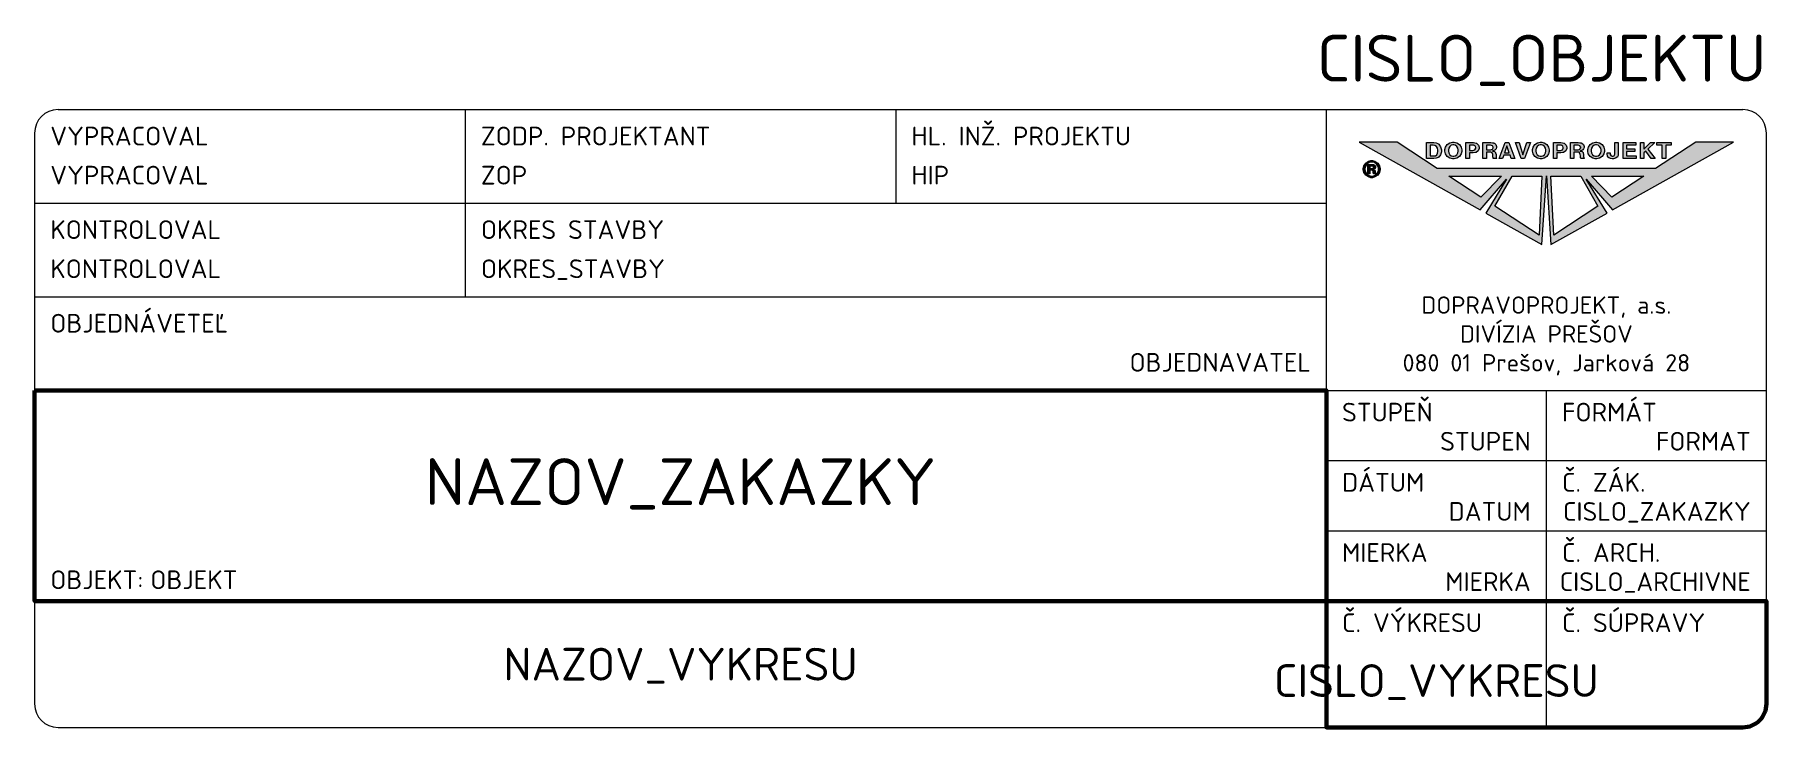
# Model space of a CAD drawing. Header units: metres. Extents: x -195 to -10, y 10 to 84.
import ezdxf
from ezdxf.enums import TextEntityAlignment as Align

# ---------------------------------------------------------------- set-up
doc = ezdxf.new("R2010")
doc.units = ezdxf.units.M
doc.styles.add('DP_ISOCPEUR', font='isocpeur.ttf')
doc.styles.get("Standard").update_dxf_attribs({"font": 'isocpeur.ttf'})

# ---------------------------------------------------------------- blocks, each defined once
blk = doc.blocks.new('DP_Logo_Dopravoprojekt')
at = {"lineweight": 0}
h = blk.add_hatch(color=154, dxfattribs=at)
h.dxf.hatch_style = 1
h.paths.add_polyline_path([(31.67, -2.8), (31.49, -2.8), (8.51, -2.8), (8.33, -2.8), (4.05, 0), (0, 0), (12.92, -7.24), (15.75, -3.93), (13.52, -7.57), (19.51, -10.93), (20, -3.58), (20.49, -10.93), (26.48, -7.57), (24.25, -3.93), (27.08, -7.24), (40, 0), (35.95, 0)])
h.paths.add_polyline_path([(30.42, -3.61), (26.99, -5.86), (24.81, -3.61)], flags=16)
h.paths.add_polyline_path([(25.49, -6.84), (20.78, -9.92), (20.47, -3.61), (23.67, -3.61)], flags=16)
h.paths.add_polyline_path([(19.53, -3.61), (19.22, -9.92), (14.51, -6.84), (16.33, -3.61)], flags=16)
h.paths.add_polyline_path([(15.19, -3.61), (13.01, -5.86), (9.58, -3.61)], flags=16)
h = blk.add_hatch(color=154, dxfattribs=at)
h.dxf.hatch_style = 1
h.paths.add_polyline_path([(8.43, -1.63), (8.47, -1.61), (8.52, -1.58), (8.7, -1.33), (8.78, -1.03), (8.78, -0.92), (8.78, -0.81), (8.7, -0.48), (8.5, -0.21), (8.41, -0.15), (8.21, -0.07), (7.96, -0.04), (7.88, -0.04), (7.21, -0.04), (7.21, -1.74), (7.91, -1.74), (7.99, -1.74), (8.23, -1.71)])
h.paths.add_polyline_path([(8.14, -1.44), (7.98, -1.47), (7.92, -1.47), (7.57, -1.47), (7.57, -0.31), (7.85, -0.31), (7.91, -0.31), (8.1, -0.35), (8.27, -0.46), (8.38, -0.65), (8.41, -0.86), (8.41, -0.93), (8.41, -0.99), (8.38, -1.16), (8.29, -1.34)], flags=16)
h.paths.add_polyline_path([(10.7, -1.53), (10.88, -1.25), (10.95, -0.98), (10.95, -0.89), (10.95, -0.8), (10.88, -0.53), (10.7, -0.25), (10.42, -0.07), (10.15, -0.01), (10.06, -0.01), (9.97, -0.01), (9.7, -0.07), (9.41, -0.25), (9.23, -0.53), (9.16, -0.79), (9.16, -0.88), (9.16, -0.97), (9.23, -1.24), (9.41, -1.52), (9.69, -1.71), (9.96, -1.78), (10.06, -1.78), (10.15, -1.78), (10.42, -1.71)])
h.paths.add_polyline_path([(10.27, -1.45), (10.11, -1.49), (10.06, -1.49), (10, -1.49), (9.84, -1.45), (9.68, -1.33), (9.57, -1.14), (9.53, -0.95), (9.53, -0.89), (9.53, -0.83), (9.57, -0.64), (9.67, -0.45), (9.84, -0.33), (10, -0.29), (10.06, -0.29), (10.11, -0.29), (10.27, -0.33), (10.43, -0.45), (10.54, -0.64), (10.58, -0.83), (10.58, -0.89), (10.58, -0.95), (10.54, -1.14), (10.43, -1.33)], flags=16)
h.paths.add_polyline_path([(12.19, -1.14), (12.41, -1.11), (12.42, -1.11), (12.49, -1.09), (12.72, -0.92), (12.83, -0.67), (12.83, -0.59), (12.83, -0.52), (12.75, -0.31), (12.58, -0.13), (12.54, -0.11), (12.51, -0.1), (12.37, -0.06), (12.2, -0.04), (12.15, -0.04), (11.41, -0.04), (11.41, -1.74), (11.78, -1.74), (11.78, -1.14), (12.12, -1.14)])
h.paths.add_polyline_path([(12.15, -0.87), (12.08, -0.87), (11.78, -0.87), (11.78, -0.31), (12.04, -0.31), (12.07, -0.31), (12.19, -0.31), (12.29, -0.33), (12.41, -0.43), (12.46, -0.56), (12.46, -0.6), (12.46, -0.65), (12.36, -0.8)], flags=16)
h.paths.add_polyline_path([(13.88, -1.05), (13.93, -1.05), (14.07, -1.07), (14.2, -1.15), (14.27, -1.3), (14.29, -1.47), (14.3, -1.57), (14.31, -1.66), (14.33, -1.73), (14.34, -1.74), (14.68, -1.74), (14.65, -1.63), (14.63, -1.51), (14.63, -1.47), (14.63, -1.42), (14.62, -1.38), (14.61, -1.29), (14.58, -1.14), (14.58, -1.12), (14.56, -1.1), (14.46, -1), (14.29, -0.94), (14.24, -0.94), (14.27, -0.93), (14.39, -0.89), (14.48, -0.85), (14.52, -0.83), (14.63, -0.7), (14.68, -0.56), (14.68, -0.51), (14.68, -0.45), (14.61, -0.25), (14.44, -0.1), (14.37, -0.08), (14.24, -0.05), (14.05, -0.04), (13.98, -0.04), (13.22, -0.04), (13.22, -1.74), (13.59, -1.74), (13.59, -1.05)])
h.paths.add_polyline_path([(13.59, -0.8), (13.59, -0.31), (13.97, -0.31), (14.04, -0.31), (14.24, -0.37), (14.33, -0.51), (14.33, -0.56), (14.33, -0.6), (14.23, -0.74), (14.04, -0.8), (13.97, -0.8)], flags=16)
h.paths.add_polyline_path([(16.12, -1.38), (16.25, -1.74), (16.63, -1.74), (16, -0.04), (15.59, -0.04), (14.94, -1.74), (15.32, -1.74), (15.45, -1.38)])
h.paths.add_polyline_path([(16.04, -1.13), (15.53, -1.13), (15.79, -0.37)], flags=16)
h.paths.add_polyline_path([(17.5, -1.36), (17.08, -0.04), (16.69, -0.04), (17.32, -1.74), (17.67, -1.74), (18.31, -0.04), (17.91, -0.04)])
h.paths.add_polyline_path([(19.77, -1.71), (20.05, -1.53), (20.23, -1.25), (20.3, -0.98), (20.3, -0.89), (20.3, -0.8), (20.23, -0.53), (20.05, -0.25), (19.77, -0.07), (19.5, -0.01), (19.41, -0.01), (19.32, -0.01), (19.05, -0.07), (18.76, -0.25), (18.58, -0.53), (18.51, -0.79), (18.51, -0.88), (18.51, -0.97), (18.58, -1.24), (18.76, -1.52), (19.04, -1.71), (19.32, -1.78), (19.41, -1.78), (19.5, -1.78)])
h.paths.add_polyline_path([(19.46, -1.49), (19.41, -1.49), (19.35, -1.49), (19.19, -1.45), (19.03, -1.33), (18.92, -1.14), (18.88, -0.95), (18.88, -0.89), (18.88, -0.83), (18.92, -0.64), (19.03, -0.45), (19.19, -0.33), (19.35, -0.29), (19.41, -0.29), (19.46, -0.29), (19.62, -0.33), (19.79, -0.45), (19.89, -0.64), (19.93, -0.83), (19.93, -0.89), (19.93, -0.95), (19.89, -1.14), (19.79, -1.33), (19.62, -1.45)], flags=16)
h.paths.add_polyline_path([(21.47, -1.14), (21.54, -1.14), (21.76, -1.11), (21.78, -1.11), (21.84, -1.09), (22.07, -0.92), (22.18, -0.67), (22.18, -0.59), (22.18, -0.52), (22.1, -0.31), (21.93, -0.13), (21.89, -0.11), (21.86, -0.1), (21.72, -0.06), (21.56, -0.04), (21.5, -0.04), (20.76, -0.04), (20.76, -1.74), (21.13, -1.74), (21.13, -1.14)])
h.paths.add_polyline_path([(21.5, -0.87), (21.43, -0.87), (21.13, -0.87), (21.13, -0.31), (21.39, -0.31), (21.43, -0.31), (21.54, -0.31), (21.65, -0.33), (21.76, -0.43), (21.81, -0.56), (21.81, -0.6), (21.81, -0.65), (21.71, -0.8)], flags=16)
h.paths.add_polyline_path([(23.42, -1.07), (23.55, -1.15), (23.62, -1.3), (23.64, -1.47), (23.65, -1.57), (23.66, -1.66), (23.68, -1.73), (23.69, -1.74), (24.04, -1.74), (24, -1.63), (23.98, -1.51), (23.98, -1.47), (23.98, -1.42), (23.98, -1.38), (23.96, -1.28), (23.94, -1.14), (23.93, -1.12), (23.92, -1.1), (23.81, -1), (23.64, -0.94), (23.59, -0.94), (23.63, -0.93), (23.74, -0.89), (23.83, -0.85), (23.88, -0.83), (23.98, -0.7), (24.03, -0.56), (24.03, -0.51), (24.03, -0.45), (23.96, -0.25), (23.79, -0.1), (23.72, -0.08), (23.59, -0.05), (23.4, -0.04), (23.34, -0.04), (22.58, -0.04), (22.58, -1.74), (22.94, -1.74), (22.94, -1.05), (23.23, -1.05), (23.28, -1.05)])
h.paths.add_polyline_path([(23.39, -0.8), (23.32, -0.8), (22.94, -0.8), (22.94, -0.31), (23.32, -0.31), (23.39, -0.31), (23.59, -0.37), (23.68, -0.51), (23.68, -0.56), (23.68, -0.6), (23.59, -0.74)], flags=16)
h.paths.add_polyline_path([(25.32, -0.01), (25.23, -0.01), (24.96, -0.07), (24.67, -0.25), (24.49, -0.53), (24.42, -0.79), (24.42, -0.88), (24.42, -0.97), (24.48, -1.24), (24.67, -1.52), (24.95, -1.71), (25.22, -1.78), (25.32, -1.78), (25.4, -1.78), (25.67, -1.71), (25.96, -1.53), (26.14, -1.25), (26.21, -0.98), (26.21, -0.89), (26.21, -0.8), (26.14, -0.53), (25.96, -0.25), (25.67, -0.07), (25.4, -0.01)])
h.paths.add_polyline_path([(25.32, -0.29), (25.37, -0.29), (25.53, -0.33), (25.69, -0.45), (25.8, -0.64), (25.84, -0.83), (25.84, -0.89), (25.84, -0.95), (25.8, -1.14), (25.69, -1.33), (25.53, -1.45), (25.37, -1.49), (25.32, -1.49), (25.26, -1.49), (25.1, -1.45), (24.93, -1.33), (24.83, -1.14), (24.79, -0.95), (24.79, -0.89), (24.79, -0.83), (24.83, -0.64), (24.93, -0.45), (25.1, -0.33), (25.26, -0.29)], flags=16)
h.paths.add_polyline_path([(27.68, -0.04), (27.32, -0.04), (27.32, -1.19), (27.32, -1.25), (27.27, -1.43), (27.13, -1.49), (27.08, -1.49), (27.04, -1.49), (26.91, -1.45), (26.84, -1.36), (26.83, -1.33), (26.83, -1.33), (26.83, -1.26), (26.83, -1.12), (26.49, -1.12), (26.49, -1.18), (26.49, -1.25), (26.53, -1.48), (26.63, -1.63), (26.67, -1.66), (26.69, -1.68), (26.85, -1.75), (27.03, -1.78), (27.09, -1.78), (27.17, -1.78), (27.39, -1.72), (27.57, -1.61), (27.59, -1.58), (27.61, -1.55), (27.66, -1.43), (27.68, -1.26), (27.68, -1.21)])
h.paths.add_polyline_path([(28.57, -0.31), (29.57, -0.31), (29.57, -0.04), (28.2, -0.04), (28.2, -1.74), (29.59, -1.74), (29.59, -1.47), (28.57, -1.47), (28.57, -0.98), (29.44, -0.98), (29.44, -0.71), (28.57, -0.71)])
h.paths.add_polyline_path([(30.61, -0.94), (31.2, -1.74), (31.63, -1.74), (30.85, -0.73), (31.57, -0.04), (31.11, -0.04), (30.4, -0.75), (30.4, -0.04), (30.04, -0.04), (30.04, -1.74), (30.4, -1.74), (30.4, -1.14)])
h.paths.add_polyline_path([(32.75, -0.31), (33.34, -0.31), (33.34, -0.04), (31.79, -0.04), (31.79, -0.31), (32.38, -0.31), (32.38, -1.74), (32.75, -1.74)])
h = blk.add_hatch(color=154, dxfattribs=at)
h.dxf.hatch_style = 1
h.paths.add_polyline_path([(2.17, -3.23), (2.24, -2.96), (2.24, -2.87), (2.24, -2.79), (2.17, -2.52), (1.98, -2.23), (1.69, -2.04), (1.43, -1.97), (1.35, -1.97), (1.26, -1.97), (0.99, -2.04), (0.7, -2.23), (0.5, -2.52), (0.43, -2.79), (0.43, -2.87), (0.43, -2.96), (0.5, -3.23), (0.7, -3.52), (0.99, -3.71), (1.26, -3.79), (1.35, -3.79), (1.43, -3.79), (1.69, -3.71), (1.98, -3.52)])
h.paths.add_polyline_path([(1.86, -3.41), (1.63, -3.57), (1.41, -3.63), (1.34, -3.63), (1.27, -3.63), (1.05, -3.57), (0.82, -3.41), (0.66, -3.17), (0.6, -2.95), (0.6, -2.87), (0.6, -2.8), (0.66, -2.58), (0.82, -2.34), (1.05, -2.18), (1.27, -2.12), (1.34, -2.12), (1.41, -2.12), (1.63, -2.18), (1.86, -2.34), (2.02, -2.58), (2.07, -2.8), (2.07, -2.87), (2.07, -2.95), (2.02, -3.17)], flags=16)
h.paths.add_polyline_path([(1.54, -3.36), (1.51, -3.25), (1.51, -3.23), (1.51, -3.18), (1.46, -3.02), (1.33, -2.97), (1.29, -2.97), (1.14, -2.97), (1.14, -3.36), (0.92, -3.36), (0.92, -2.37), (1.35, -2.37), (1.38, -2.37), (1.49, -2.38), (1.6, -2.4), (1.7, -2.49), (1.74, -2.61), (1.74, -2.65), (1.74, -2.69), (1.69, -2.8), (1.55, -2.89), (1.67, -2.94), (1.7, -3.05), (1.71, -3.16), (1.72, -3.2), (1.72, -3.22), (1.73, -3.3), (1.75, -3.35), (1.76, -3.36)], flags=0)
h.paths.add_polyline_path([(1.48, -2.77), (1.38, -2.81), (1.34, -2.81), (1.14, -2.81), (1.14, -2.54), (1.34, -2.54), (1.38, -2.54), (1.49, -2.57), (1.55, -2.67)], flags=0)
h = blk.add_hatch(color=154, dxfattribs=at)
h.dxf.hatch_style = 1
h.paths.add_polyline_path([(1.29, -2.97), (1.33, -2.97), (1.46, -3.02), (1.51, -3.18), (1.51, -3.25), (1.54, -3.35), (1.54, -3.36), (1.75, -3.36), (1.73, -3.3), (1.72, -3.22), (1.71, -3.16), (1.7, -3.05), (1.68, -2.97), (1.63, -2.92), (1.56, -2.9), (1.54, -2.89), (1.57, -2.88), (1.69, -2.8), (1.74, -2.69), (1.74, -2.61), (1.7, -2.49), (1.61, -2.41), (1.56, -2.39), (1.49, -2.38), (1.38, -2.37), (1.35, -2.37), (0.92, -2.37), (0.92, -3.36), (1.14, -3.36), (1.14, -2.97)])
h.paths.add_polyline_path([(1.14, -2.81), (1.14, -2.54), (1.34, -2.54), (1.38, -2.54), (1.49, -2.57), (1.53, -2.65), (1.53, -2.67), (1.53, -2.7), (1.48, -2.77), (1.38, -2.81), (1.34, -2.81)], flags=16)
at = {"color": 154, "lineweight": 0}
for points in [[(40, 0), (35.95, 0), (31.67, -2.8), (31.49, -2.8), (8.51, -2.8), (8.33, -2.8), (4.05, 0), (0, 0), (12.92, -7.24), (15.75, -3.93), (13.52, -7.57), (19.51, -10.93), (20, -3.58), (20.49, -10.93), (26.48, -7.57), (24.25, -3.93), (27.08, -7.24), (40, 0)], [(7.21, -0.04), (7.88, -0.04), (7.96, -0.04), (8.21, -0.07), (8.41, -0.15), (8.44, -0.18), (8.5, -0.21), (8.7, -0.48), (8.78, -0.81), (8.78, -0.92), (8.78, -1.03), (8.7, -1.33), (8.52, -1.58), (8.47, -1.61), (8.43, -1.63), (8.23, -1.71), (7.99, -1.74), (7.91, -1.74), (7.21, -1.74), (7.21, -0.04)], [(7.92, -1.47), (7.98, -1.47), (8.14, -1.44), (8.29, -1.34), (8.38, -1.16), (8.41, -0.99), (8.41, -0.93), (8.41, -0.86), (8.38, -0.65), (8.27, -0.46), (8.1, -0.35), (7.91, -0.31), (7.85, -0.31), (7.57, -0.31), (7.57, -1.47), (7.92, -1.47)], [(10.95, -0.89), (10.95, -0.98), (10.88, -1.25), (10.7, -1.53), (10.42, -1.71), (10.15, -1.78), (10.06, -1.78), (9.96, -1.78), (9.69, -1.71), (9.41, -1.52), (9.23, -1.24), (9.16, -0.97), (9.16, -0.88), (9.16, -0.79), (9.23, -0.53), (9.41, -0.25), (9.7, -0.07), (9.97, -0.01), (10.06, -0.01), (10.15, -0.01), (10.42, -0.07), (10.7, -0.25), (10.88, -0.53), (10.95, -0.8), (10.95, -0.89)], [(9.53, -0.89), (9.53, -0.95), (9.57, -1.14), (9.68, -1.33), (9.84, -1.45), (10, -1.49), (10.06, -1.49), (10.11, -1.49), (10.27, -1.45), (10.43, -1.33), (10.54, -1.14), (10.58, -0.95), (10.58, -0.89), (10.58, -0.83), (10.54, -0.64), (10.43, -0.45), (10.27, -0.33), (10.11, -0.29), (10.06, -0.29), (10, -0.29), (9.84, -0.33), (9.67, -0.45), (9.57, -0.64), (9.53, -0.83), (9.53, -0.89)], [(11.78, -1.74), (11.41, -1.74), (11.41, -0.04), (12.15, -0.04), (12.2, -0.04), (12.37, -0.06), (12.51, -0.1), (12.54, -0.11), (12.58, -0.13), (12.75, -0.31), (12.83, -0.52), (12.83, -0.59), (12.83, -0.67), (12.72, -0.92), (12.49, -1.09), (12.42, -1.11), (12.41, -1.11), (12.19, -1.14), (12.12, -1.14), (11.78, -1.14), (11.78, -1.74)], [(12.08, -0.87), (12.15, -0.87), (12.36, -0.8), (12.46, -0.65), (12.46, -0.6), (12.46, -0.56), (12.41, -0.43), (12.3, -0.34), (12.28, -0.33), (12.26, -0.33), (12.19, -0.31), (12.07, -0.31), (12.04, -0.31), (11.78, -0.31), (11.78, -0.87), (12.08, -0.87)], [(13.59, -1.74), (13.22, -1.74), (13.22, -0.04), (13.98, -0.04), (14.05, -0.04), (14.24, -0.05), (14.37, -0.08), (14.39, -0.09), (14.44, -0.1), (14.61, -0.25), (14.68, -0.45), (14.68, -0.51), (14.68, -0.56), (14.63, -0.7), (14.52, -0.83), (14.5, -0.84), (14.48, -0.85), (14.39, -0.89), (14.27, -0.93), (14.24, -0.94), (14.29, -0.94), (14.46, -1), (14.56, -1.1), (14.58, -1.12), (14.58, -1.14), (14.62, -1.31), (14.62, -1.33), (14.62, -1.38), (14.63, -1.42), (14.63, -1.47), (14.63, -1.51), (14.65, -1.63), (14.68, -1.72), (14.69, -1.74), (14.34, -1.74), (14.33, -1.73), (14.31, -1.66), (14.29, -1.56), (14.29, -1.53), (14.29, -1.47), (14.27, -1.3), (14.2, -1.15), (14.07, -1.07), (13.93, -1.05), (13.88, -1.05), (13.59, -1.05), (13.59, -1.74)], [(13.97, -0.8), (14.04, -0.8), (14.23, -0.74), (14.33, -0.6), (14.33, -0.56), (14.33, -0.51), (14.24, -0.37), (14.04, -0.31), (13.97, -0.31), (13.59, -0.31), (13.59, -0.8), (13.97, -0.8)], [(15.32, -1.74), (14.94, -1.74), (15.59, -0.04), (16, -0.04), (16.63, -1.74), (16.25, -1.74), (16.12, -1.38), (15.45, -1.38), (15.32, -1.74)], [(16.04, -1.13), (15.79, -0.37), (15.53, -1.13), (16.04, -1.13)], [(17.08, -0.04), (17.5, -1.36), (17.91, -0.04), (18.31, -0.04), (17.67, -1.74), (17.32, -1.74), (16.69, -0.04), (17.08, -0.04)], [(20.3, -0.89), (20.3, -0.98), (20.23, -1.25), (20.05, -1.53), (19.77, -1.71), (19.5, -1.78), (19.41, -1.78), (19.32, -1.78), (19.04, -1.71), (18.76, -1.52), (18.58, -1.24), (18.51, -0.97), (18.51, -0.88), (18.51, -0.79), (18.58, -0.53), (18.76, -0.25), (19.05, -0.07), (19.32, -0.01), (19.41, -0.01), (19.5, -0.01), (19.77, -0.07), (20.05, -0.25), (20.23, -0.53), (20.3, -0.8), (20.3, -0.89)], [(18.88, -0.89), (18.88, -0.95), (18.92, -1.14), (19.03, -1.33), (19.19, -1.45), (19.35, -1.49), (19.41, -1.49), (19.46, -1.49), (19.62, -1.45), (19.79, -1.33), (19.89, -1.14), (19.93, -0.95), (19.93, -0.89), (19.93, -0.83), (19.89, -0.64), (19.79, -0.45), (19.62, -0.33), (19.46, -0.29), (19.41, -0.29), (19.35, -0.29), (19.19, -0.33), (19.03, -0.45), (18.92, -0.64), (18.88, -0.83), (18.88, -0.89)], [(21.13, -1.74), (20.76, -1.74), (20.76, -0.04), (21.5, -0.04), (21.56, -0.04), (21.72, -0.06), (21.86, -0.1), (21.89, -0.11), (21.93, -0.13), (22.1, -0.31), (22.18, -0.52), (22.18, -0.59), (22.18, -0.67), (22.07, -0.92), (21.84, -1.09), (21.78, -1.11), (21.76, -1.11), (21.54, -1.14), (21.47, -1.14), (21.13, -1.14), (21.13, -1.74)], [(21.43, -0.87), (21.5, -0.87), (21.71, -0.8), (21.81, -0.65), (21.81, -0.6), (21.81, -0.56), (21.76, -0.43), (21.66, -0.34), (21.63, -0.33), (21.61, -0.33), (21.54, -0.31), (21.43, -0.31), (21.39, -0.31), (21.13, -0.31), (21.13, -0.87), (21.43, -0.87)], [(22.94, -1.74), (22.58, -1.74), (22.58, -0.04), (23.34, -0.04), (23.4, -0.04), (23.59, -0.05), (23.72, -0.08), (23.75, -0.09), (23.79, -0.1), (23.96, -0.25), (24.03, -0.45), (24.03, -0.51), (24.03, -0.56), (23.98, -0.7), (23.88, -0.83), (23.85, -0.84), (23.83, -0.85), (23.74, -0.89), (23.63, -0.93), (23.59, -0.94), (23.64, -0.94), (23.81, -1), (23.92, -1.1), (23.93, -1.12), (23.94, -1.14), (23.97, -1.31), (23.97, -1.33), (23.98, -1.38), (23.98, -1.42), (23.98, -1.47), (23.98, -1.51), (24, -1.63), (24.03, -1.72), (24.04, -1.74), (23.69, -1.74), (23.68, -1.73), (23.66, -1.66), (23.65, -1.56), (23.65, -1.53), (23.64, -1.47), (23.62, -1.3), (23.55, -1.15), (23.42, -1.07), (23.28, -1.05), (23.23, -1.05), (22.94, -1.05), (22.94, -1.74)], [(23.32, -0.8), (23.39, -0.8), (23.59, -0.74), (23.68, -0.6), (23.68, -0.56), (23.68, -0.51), (23.59, -0.37), (23.39, -0.31), (23.32, -0.31), (22.94, -0.31), (22.94, -0.8), (23.32, -0.8)], [(26.21, -0.89), (26.21, -0.98), (26.14, -1.25), (25.96, -1.53), (25.67, -1.71), (25.4, -1.78), (25.32, -1.78), (25.22, -1.78), (24.95, -1.71), (24.67, -1.52), (24.48, -1.24), (24.42, -0.97), (24.42, -0.88), (24.42, -0.79), (24.49, -0.53), (24.67, -0.25), (24.96, -0.07), (25.23, -0.01), (25.32, -0.01), (25.4, -0.01), (25.67, -0.07), (25.96, -0.25), (26.14, -0.53), (26.21, -0.8), (26.21, -0.89)], [(24.79, -0.89), (24.79, -0.95), (24.83, -1.14), (24.93, -1.33), (25.1, -1.45), (25.26, -1.49), (25.32, -1.49), (25.37, -1.49), (25.53, -1.45), (25.69, -1.33), (25.8, -1.14), (25.84, -0.95), (25.84, -0.89), (25.84, -0.83), (25.8, -0.64), (25.69, -0.45), (25.53, -0.33), (25.37, -0.29), (25.32, -0.29), (25.26, -0.29), (25.1, -0.33), (24.93, -0.45), (24.83, -0.64), (24.79, -0.83), (24.79, -0.89)], [(27.68, -0.04), (27.68, -1.21), (27.68, -1.26), (27.66, -1.43), (27.61, -1.55), (27.59, -1.58), (27.57, -1.61), (27.39, -1.72), (27.17, -1.78), (27.09, -1.78), (27.03, -1.78), (26.85, -1.75), (26.69, -1.68), (26.67, -1.66), (26.63, -1.63), (26.53, -1.48), (26.49, -1.25), (26.49, -1.18), (26.49, -1.12), (26.83, -1.12), (26.83, -1.15), (26.83, -1.26), (26.83, -1.33), (26.83, -1.33), (26.84, -1.36), (26.91, -1.45), (27.04, -1.49), (27.08, -1.49), (27.13, -1.49), (27.27, -1.43), (27.32, -1.25), (27.32, -1.19), (27.32, -0.04), (27.68, -0.04)], [(28.2, -0.04), (29.57, -0.04), (29.57, -0.31), (28.57, -0.31), (28.57, -0.71), (29.44, -0.71), (29.44, -0.98), (28.57, -0.98), (28.57, -1.47), (29.59, -1.47), (29.59, -1.74), (28.2, -1.74), (28.2, -0.04)], [(30.4, -1.74), (30.04, -1.74), (30.04, -0.04), (30.4, -0.04), (30.4, -0.75), (31.11, -0.04), (31.57, -0.04), (30.85, -0.73), (31.63, -1.74), (31.2, -1.74), (30.61, -0.94), (30.4, -1.14), (30.4, -1.74)], [(32.75, -1.74), (32.38, -1.74), (32.38, -0.31), (31.79, -0.31), (31.79, -0.04), (33.34, -0.04), (33.34, -0.31), (32.75, -0.31), (32.75, -1.74)], [(2.24, -2.87), (2.24, -2.96), (2.17, -3.23), (1.98, -3.52), (1.69, -3.71), (1.43, -3.79), (1.35, -3.79), (1.26, -3.79), (0.99, -3.71), (0.7, -3.52), (0.5, -3.23), (0.43, -2.96), (0.43, -2.87), (0.43, -2.79), (0.5, -2.52), (0.7, -2.23), (0.99, -2.04), (1.26, -1.97), (1.35, -1.97), (1.43, -1.97), (1.69, -2.04), (1.98, -2.23), (2.17, -2.52), (2.24, -2.79), (2.24, -2.87)], [(0.6, -2.87), (0.6, -2.95), (0.66, -3.17), (0.82, -3.41), (1.05, -3.57), (1.27, -3.63), (1.34, -3.63), (1.41, -3.63), (1.63, -3.57), (1.86, -3.41), (2.02, -3.17), (2.07, -2.95), (2.07, -2.87), (2.07, -2.8), (2.02, -2.58), (1.86, -2.34), (1.63, -2.18), (1.41, -2.12), (1.34, -2.12), (1.27, -2.12), (1.05, -2.18), (0.82, -2.34), (0.66, -2.58), (0.6, -2.8), (0.6, -2.87)], [(1.14, -3.36), (0.92, -3.36), (0.92, -2.37), (1.35, -2.37), (1.38, -2.37), (1.49, -2.38), (1.57, -2.39), (1.58, -2.4), (1.61, -2.41), (1.7, -2.49), (1.74, -2.61), (1.74, -2.65), (1.74, -2.69), (1.69, -2.8), (1.57, -2.88), (1.54, -2.89), (1.56, -2.9), (1.63, -2.92), (1.68, -2.97), (1.7, -3.05), (1.71, -3.16), (1.72, -3.2), (1.72, -3.22), (1.73, -3.3), (1.75, -3.35), (1.76, -3.36), (1.54, -3.36), (1.54, -3.35), (1.51, -3.25), (1.51, -3.23), (1.51, -3.18), (1.46, -3.02), (1.33, -2.97), (1.29, -2.97), (1.14, -2.97), (1.14, -3.36)], [(1.34, -2.81), (1.38, -2.81), (1.48, -2.77), (1.53, -2.7), (1.53, -2.67), (1.53, -2.65), (1.49, -2.57), (1.38, -2.54), (1.34, -2.54), (1.14, -2.54), (1.14, -2.81), (1.34, -2.81)], [(13.01, -5.86), (9.58, -3.61), (15.19, -3.61), (13.01, -5.86)], [(19.22, -9.92), (14.51, -6.84), (16.33, -3.61), (19.53, -3.61), (19.22, -9.92)], [(25.49, -6.84), (20.78, -9.92), (20.47, -3.61), (23.67, -3.61), (25.49, -6.84)], [(24.81, -3.61), (30.42, -3.61), (26.99, -5.86), (24.81, -3.61)]]:
    blk.add_lwpolyline(points, close=True, dxfattribs=at)

msp = doc.modelspace()

# ---------------------------------------------------------------- linework, layer by layer
at = {"lineweight": 20}
for p, q in [((-192.5, 76), (-12.5, 76)), ((-149, 76), (-149, 56)), ((-103, 76), (-103, 66)), ((-57, 10), (-57, 76)), ((-195, 73.5), (-195, 12.5)), ((-10, 12.5), (-10, 73.5)), ((-195, 66), (-57, 66)), ((-195, 56), (-57, 56)), ((-195, 46), (-10, 46)), ((-33.5, 10), (-33.5, 46)), ((-57, 38.5), (-10, 38.5)), ((-57, 31), (-10, 31)), ((-192.5, 10), (-12.5, 10))]:
    msp.add_line(p, q, dxfattribs=at)
msp.add_line((-195, 23.5), (-10, 23.5))
at = {"lineweight": 60}
msp.add_lwpolyline([(-195, 46), (-195, 23.5), (-10, 23.5), (-10, 12.5, -0.414214), (-12.5, 10), (-57, 10), (-57, 46)], format="xyb", close=True, dxfattribs=at)
at = {"lineweight": 20}
for centre, start, end in [((-192.5, 73.5), 90, 180), ((-12.5, 73.5), 0, 90), ((-192.5, 12.5), 180, 270)]:
    msp.add_arc(centre, 2.5, start, end, dxfattribs=at)
msp.add_arc((-12.5, 12.5), 2.5, 270, 0)

# ---------------------------------------------------------------- block references
at = {"linetype": 'Continuous'}
msp.add_blockref('DP_Logo_Dopravoprojekt', (-53.5, 72.52), dxfattribs=at)

# ---------------------------------------------------------------- texts
at = {"style": 'DP_ISOCPEUR'}
for s, p in [('VYPRACOVAL', (-193.33, 72.18)), ('ZODP. PROJEKTANT', (-147.33, 72.18)), ('HL. INŽ. PROJEKTU', (-101.33, 72.18)), ('KONTROLOVAL', (-193.33, 62.18)), ('OKRES STAVBY', (-147.33, 62.18)), ('OBJEDNÁVETEĽ', (-193.33, 52.18)), ('STUPEŇ', (-55.33, 42.68)), ('FORMÁT', (-31.83, 42.68)), ('DÁTUM', (-55.33, 35.18)), ('Č. ZÁK.', (-31.83, 35.18)), ('MIERKA', (-55.33, 27.68)), ('Č. ARCH.', (-31.83, 27.68)), ('OBJEKT:', (-193.33, 24.77)), ('Č. VÝKRESU', (-55.33, 20.18)), ('Č. SÚPRAVY', (-31.83, 20.18))]:
    msp.add_text(s, height=2, dxfattribs=at).set_placement(p)
at = {"insert": (-33.5, 51.82), "char_height": 1.85, "width": 32.3535, "attachment_point": 5, "style": 'DP_ISOCPEUR'}
msp.add_mtext('DOPRAVOPROJEKT, a.s.\\PDIVÍZIA PREŠOV\\P080 01 Prešov, Jarková 28', dxfattribs=at)
at = {"style": 'DP_ISOCPEUR'}
msp.add_attdef('CISLO_OBJEKTU', text='', height=5, dxfattribs=at).set_placement((-10, 77.5), align=Align.BOTTOM_RIGHT)
for tag, p in [('VYPRACOVAL', (-193.33, 68)), ('ZOP', (-147.33, 68)), ('HIP', (-101.33, 68)), ('KONTROLOVAL', (-193.33, 58)), ('OKRES_STAVBY', (-147.33, 58)), ('OBJEKT', (-182.64, 24.77))]:
    msp.add_attdef(tag, p, '', height=2, dxfattribs=at)
for tag, p in [('OBJEDNAVATEL', (-58.67, 48)), ('STUPEN', (-35.17, 39.57)), ('FORMAT', (-11.67, 39.57)), ('DATUM', (-35.17, 32.07)), ('CISLO_ZAKAZKY', (-11.67, 32.07)), ('MIERKA', (-35.17, 24.57)), ('CISLO_ARCHIVNE', (-11.67, 24.57))]:
    msp.add_attdef(tag, text='', height=2, dxfattribs=at).set_placement(p, align=Align.RIGHT)
at = {"lineweight": 30, "flags": 104}
msp.add_attdef('NAZOV_ZAKAZKY', text='', height=5, dxfattribs=at).set_placement((-126, 36.25), align=Align.MIDDLE_CENTER)
at = {"style": 'DP_ISOCPEUR'}
for tag, p in [('NAZOV_VYKRESU', (-126, 16.75)), ('CISLO_VYKRESU', (-45.25, 15))]:
    msp.add_attdef(tag, text='', height=3.5, dxfattribs=at).set_placement(p, align=Align.MIDDLE_CENTER)

doc.saveas('drawing.dxf')
